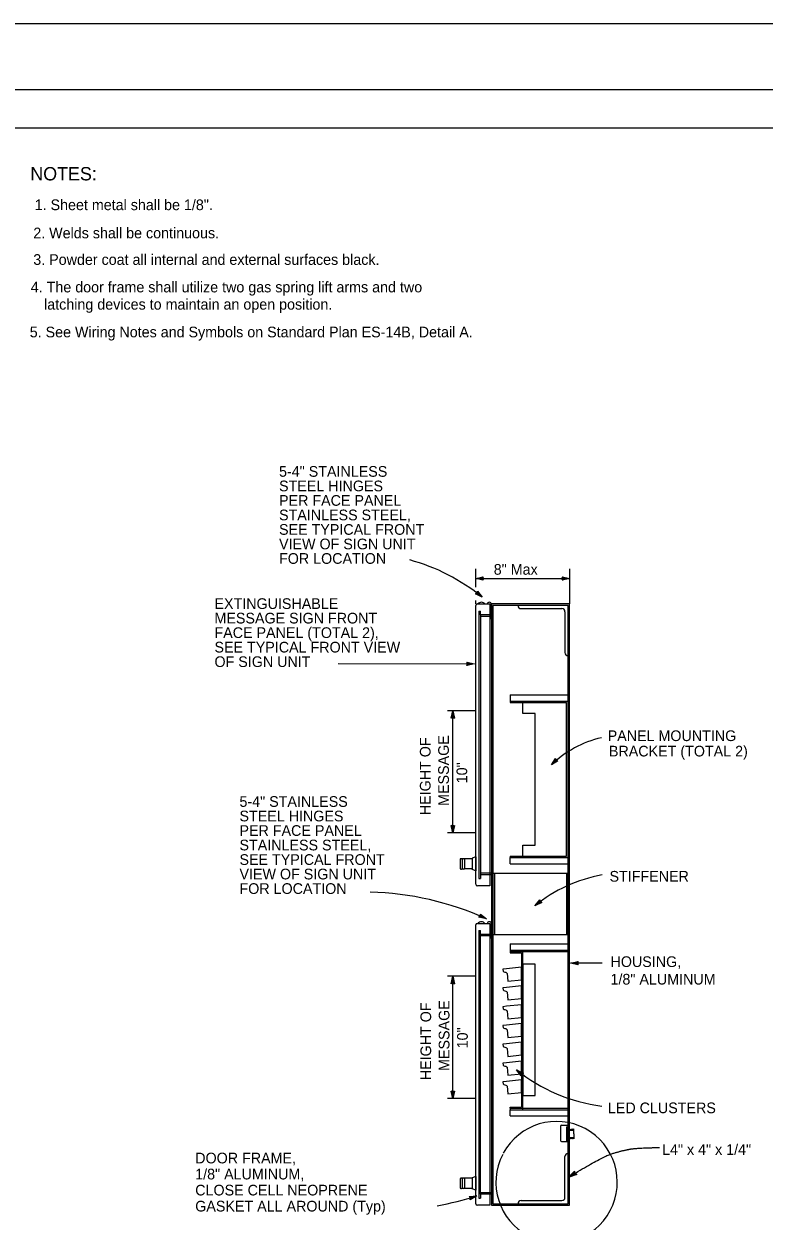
# Model space of a CAD drawing. Extents: x -894 to 866, y -472 to 714.
# Drawn here: x -22 to 463, y -70 to 714 of the extents above; entities that cross this region are included whole.
import ezdxf

# ---------------------------------------------------------------- set-up
doc = ezdxf.new("R2010")
doc.units = 0
for name, color, linetype in [('1 Control', 7, 'Continuous'), ('48 Elect Anno', 7, 'Continuous'), ('56 Stage 3 Anno', 7, 'Continuous'), ('57 Undefined', 7, 'Continuous'), ('60 Nongeo Data', 7, 'Continuous'), ('8 Spot Elev', 7, 'Continuous'), ('border_PLOTTING-ELEMENTS', 7, 'Continuous'), ('border_rw_22x34_Cut_Lines', 7, 'Continuous'), ('border_SHEET', 7, 'Continuous')]:
    doc.layers.add(name, color=color, linetype=linetype)

# ---------------------------------------------------------------- blocks, each defined once
blk = doc.blocks.new('A$C774')
at = {"layer": '1 Control'}
for p, q in [((-1.25, 0.362), (-1.25, -0.363)), ((-1.13, 0.413), (-1.2, 0.413)), ((-0.95, 0.413), (-1.13, 0.413)), ((-1.08, 0.362), (-1.08, -0.363)), ((-0.3, 0.4), (-0.917, 0.4)), ((-0.9, 0.362), (-0.9, -0.363)), ((-0.3, 0.45), (-0.3, -0.45)), ((-1.2, -0.413), (-1.13, -0.413)), ((-0.95, -0.413), (-1.13, -0.413)), ((-0.3, -0.4), (-0.917, -0.4))]:
    blk.add_line(p, q, dxfattribs=at)
for centre, start, end in [((-1.2, 0.362), 90, 180), ((-1.13, 0.362), 0, 90), ((-0.95, 0.362), 0, 90), ((-1.2, -0.363), 180, 270), ((-1.13, -0.363), 270, 0), ((-0.95, -0.363), 270, 0)]:
    blk.add_arc(centre, 0.05, start, end, dxfattribs=at)
at = {"layer": '8 Spot Elev'}
for p, q in [((0, 0.55), (-0.3, 0.45)), ((0, 0.55), (0, -0.55)), ((0, -0.55), (-0.3, -0.45))]:
    blk.add_line(p, q, dxfattribs=at)

msp = doc.modelspace()

# ---------------------------------------------------------------- linework, layer by layer
at = {"layer": '48 Elect Anno'}
for p, q in [((274.33, 344.86), (274.33, 356.93)), ((335.94, 333.84), (335.94, 356.93)), ((274.33, 350.46), (335.94, 350.46)), ((274.33, 350.46), (274.33, 350.46)), ((279.25, 351.55), (279.25, 351.55)), ((279.25, 349.36), (279.25, 349.36)), ((331.02, 351.56), (331.02, 351.56)), ((331.02, 349.37), (331.02, 349.37)), ((335.94, 350.46), (335.94, 350.46)), ((274.09, 340.5), (274.09, 340.5)), ((275.49, 342.18), (275.49, 342.18)), ((278.58, 338.19), (278.58, 338.19)), ((274.33, 333.84), (274.33, 336.12)), ((184.25, 294.8), (273.48, 294.7)), ((268.56, 295.8), (268.56, 295.8)), ((268.56, 293.61), (268.56, 293.61)), ((273.48, 294.7), (273.48, 294.7)), ((258.25, 259.01), (258.25, 259.01)), ((259.35, 263.93), (259.35, 263.93)), ((260.44, 259.01), (260.44, 259.01)), ((323.91, 228.39), (323.91, 228.39)), ((326.67, 232.61), (326.67, 232.61)), ((328.2, 231.04), (328.2, 231.04)), ((258.26, 188.82), (258.26, 188.82)), ((260.45, 188.82), (260.45, 188.82)), ((259.35, 183.9), (259.35, 183.9)), ((313.15, 136.18), (313.15, 136.18)), ((316.27, 140.14), (316.27, 140.14)), ((317.66, 138.45), (317.66, 138.45)), ((276.43, 128.84), (276.43, 128.84)), ((277.39, 130.81), (277.39, 130.81)), ((281.33, 127.67), (281.33, 127.67)), ((336.49, 98.71), (336.49, 98.71)), ((357.13, 98.71), (336.49, 98.71)), ((341.41, 99.8), (341.41, 99.8)), ((341.41, 97.61), (341.41, 97.61)), ((259.35, 90.03), (259.35, 90.03)), ((258.25, 85.1), (258.25, 85.1)), ((260.44, 85.1), (260.44, 85.1)), ((301.06, 28.91), (301.06, 28.91)), ((304.19, 24.96), (304.19, 24.96)), ((305.57, 26.67), (305.57, 26.67)), ((258.26, 14.91), (258.26, 14.91)), ((259.35, 9.99), (259.35, 9.99)), ((260.45, 14.91), (260.45, 14.91)), ((269.98, -54.14), (269.98, -54.14)), ((275.01, -53.72), (275.01, -53.72)), ((270.64, -56.23), (270.64, -56.23))]:
    msp.add_line(p, q, dxfattribs=at)
for points in [[(279.25, 349.36), (274.33, 350.46), (279.25, 351.55), (279.08, 351.26), (275.47, 350.46), (279.08, 349.65), (278.91, 349.94), (276.6, 350.46), (278.9, 350.97), (278.73, 350.68), (277.73, 350.45), (278.73, 350.23), (278.6, 350.46), (279.25, 351.55), (278.6, 350.46)], [(331.02, 351.56), (335.94, 350.46), (331.02, 349.37), (331.19, 349.66), (334.8, 350.45), (331.19, 351.26), (331.37, 350.97), (333.67, 350.46), (331.37, 349.95), (331.54, 350.24), (332.54, 350.46), (331.54, 350.68), (331.67, 350.46), (331.02, 349.37), (331.67, 350.46)], [(275.49, 342.18), (278.58, 338.19), (274.09, 340.5), (274.41, 340.61), (277.7, 338.92), (275.44, 341.85), (275.39, 341.51), (276.83, 339.64), (274.73, 340.72), (275.05, 340.83), (275.96, 340.37), (275.34, 341.18), (275.3, 340.92), (274.09, 340.5), (275.3, 340.92)], [(268.56, 295.8), (273.48, 294.7), (268.56, 293.61), (268.74, 293.9), (272.34, 294.7), (268.74, 295.51), (268.91, 295.22), (271.22, 294.7), (268.91, 294.19), (269.09, 294.48), (270.08, 294.7), (269.08, 294.93), (269.22, 294.7), (268.56, 293.61), (269.22, 294.7)], [(258.25, 259.01), (259.35, 263.93), (260.44, 259.01), (260.15, 259.19), (259.35, 262.79), (258.54, 259.19), (258.83, 259.36), (259.35, 261.67), (259.86, 259.36), (259.57, 259.54), (259.35, 260.54), (259.12, 259.53), (259.35, 259.67), (260.44, 259.01), (259.35, 259.67)], [(328.2, 231.04), (323.91, 228.39), (326.67, 232.61), (326.75, 232.28), (324.72, 229.19), (327.87, 231.13), (327.54, 231.22), (325.53, 229.97), (326.83, 231.95), (326.9, 231.62), (326.34, 230.76), (327.22, 231.3), (326.96, 231.37), (326.67, 232.61), (326.96, 231.37)], [(260.45, 188.82), (259.35, 183.9), (258.26, 188.82), (258.55, 188.65), (259.35, 185.04), (260.16, 188.65), (259.87, 188.47), (259.35, 186.17), (258.84, 188.47), (259.13, 188.3), (259.35, 187.3), (259.58, 188.3), (259.35, 188.17), (258.26, 188.82), (259.35, 188.17)], [(317.66, 138.45), (313.15, 136.18), (316.27, 140.14), (316.32, 139.8), (314.04, 136.9), (317.34, 138.56), (317.02, 138.68), (314.91, 137.61), (316.37, 139.47), (316.42, 139.13), (315.79, 138.33), (316.7, 138.79), (316.46, 138.88), (316.27, 140.14), (316.46, 138.88)], [(277.39, 130.81), (281.33, 127.67), (276.43, 128.84), (276.72, 129.03), (280.31, 128.16), (277.42, 130.47), (277.45, 130.13), (279.3, 128.66), (277, 129.21), (277.29, 129.4), (278.28, 129.16), (277.48, 129.8), (277.5, 129.53), (276.43, 128.84), (277.5, 129.53)], [(341.41, 97.61), (336.49, 98.71), (341.41, 99.8), (341.24, 99.51), (337.63, 98.71), (341.24, 97.9), (341.07, 98.19), (338.76, 98.71), (341.06, 99.22), (340.89, 98.93), (339.89, 98.71), (340.89, 98.48), (340.76, 98.71), (341.41, 99.8), (340.76, 98.71)], [(258.25, 85.1), (259.35, 90.03), (260.44, 85.1), (260.15, 85.28), (259.35, 88.88), (258.54, 85.28), (258.83, 85.45), (259.35, 87.76), (259.86, 85.45), (259.57, 85.63), (259.35, 86.63), (259.12, 85.63), (259.35, 85.76), (260.44, 85.1), (259.35, 85.76)], [(304.19, 24.96), (301.06, 28.91), (305.57, 26.67), (305.25, 26.55), (301.95, 28.2), (304.24, 25.3), (304.29, 25.63), (302.82, 27.49), (304.93, 26.43), (304.61, 26.32), (303.7, 26.77), (304.34, 25.97), (304.37, 26.23), (305.57, 26.67), (304.37, 26.23)], [(260.45, 14.91), (259.35, 9.99), (258.26, 14.91), (258.55, 14.74), (259.35, 11.13), (260.16, 14.74), (259.87, 14.56), (259.35, 12.26), (258.84, 14.56), (259.13, 14.39), (259.35, 13.39), (259.58, 14.39), (259.35, 14.26), (258.26, 14.91), (259.35, 14.26)], [(340.53, -39.8), (334.81, -41.75), (339.16, -37.55), (339.16, -37.96), (335.97, -41.03), (340.17, -39.61), (339.81, -39.42), (337.13, -40.33), (339.17, -38.37), (339.17, -38.78), (338.29, -39.63), (339.45, -39.23), (339.17, -39.08), (339.16, -37.55), (339.17, -39.08)], [(269.98, -54.14), (275.01, -53.72), (270.64, -56.23), (270.72, -55.9), (273.92, -54.06), (270.24, -54.37), (270.49, -54.59), (272.85, -54.39), (270.8, -55.57), (270.88, -55.24), (271.76, -54.73), (270.74, -54.82), (270.94, -54.99), (270.64, -56.23), (270.94, -54.99)]]:
    msp.add_lwpolyline(points, close=True, dxfattribs=at)
for centre, radius, start, end in [((197.95, 239.84), 127.17, 50.65512, 74.91603), ((372.16, 178.89), 69.13, 102.94481, 134.26777), ((374.19, 61.56), 96.4, 100.1421, 129.28128), ((200.11, -51.11), 196.36, 65.56475, 88.52983), ((370.91, 115.35), 111.13, 231.05526, 262.7955), ((209.43, 155.26), 219.02, 280.41822, 287.42117)]:
    msp.add_arc(centre, radius, start, end, dxfattribs=at)
msp.add_open_spline([(334.81, -41.75), (357.14, -28.09), (370.02, -24.14), (379.48, -22.31), (394.72, -22.04)], degree=2, dxfattribs=at)
at = {"layer": '56 Stage 3 Anno'}
for p, q in [((273.9, 263.93), (255.85, 263.93)), ((259.35, 183.9), (259.35, 263.93)), ((273.9, 183.9), (255.85, 183.9)), ((273.9, 90.03), (255.85, 90.03)), ((259.35, 9.99), (259.35, 90.03)), ((273.9, 9.99), (255.85, 9.99))]:
    msp.add_line(p, q, dxfattribs=at)
at = {"layer": '57 Undefined'}
msp.add_arc((327.34, -44.77), 39.78, 152.6953, 151.49475, dxfattribs=at)
at = {"layer": '60 Nongeo Data'}
for p, q in [((284.01, 332.33), (284.01, 326.75)), ((284.63, 323.88), (284.63, 333.51)), ((302.06, 332.82), (302.06, 332.76)), ((304.06, 330.76), (330.81, 330.76)), ((276.42, 329.12), (277.45, 329.12)), ((276.42, 329.12), (276.42, 154.01)), ((277.45, 326.66), (277.45, 329.12)), ((284.63, 326.66), (277.45, 326.66)), ((277.45, 326.66), (277.45, 156.47)), ((284.63, 325.64), (277.45, 325.64)), ((284.01, 326.75), (284.63, 326.75)), ((332.81, 328.76), (332.81, 302.01)), ((334.81, 300.01), (334.86, 300.01)), ((296.93, 274.38), (334.86, 274.38)), ((296.93, 274.38), (296.93, 270.27)), ((334.86, 163.65), (334.86, 274.38)), ((334.86, 274.38), (334.86, 163.65)), ((296.93, 270.27), (334.86, 270.27)), ((296.93, 270.27), (296.93, 269.25)), ((296.93, 269.25), (333.82, 269.25)), ((305.13, 262.07), (305.13, 269.25)), ((333.84, 168.77), (333.82, 269.25)), ((284.63, 264.12), (285.65, 264.12)), ((285.65, 264.12), (285.65, 173.9)), ((313.33, 262.07), (305.13, 262.07)), ((313.33, 175.95), (313.33, 262.07)), ((284.63, 173.9), (285.65, 173.9)), ((305.13, 168.77), (305.13, 175.95)), ((305.13, 175.95), (313.33, 175.95)), ((264.12, 166.62), (264.12, 160.67)), ((265.11, 167.03), (264.53, 167.03)), ((266.58, 167.03), (265.11, 167.03)), ((265.52, 166.62), (265.52, 160.67)), ((271.91, 166.93), (266.85, 166.93)), ((266.99, 166.62), (266.99, 160.67)), ((271.91, 167.34), (271.91, 159.96)), ((296.93, 168.77), (333.84, 168.77)), ((296.93, 168.77), (296.93, 167.75)), ((296.93, 167.75), (334.86, 167.75)), ((296.93, 163.65), (296.93, 167.75)), ((264.53, 160.26), (265.11, 160.26)), ((266.58, 160.26), (265.11, 160.26)), ((271.91, 160.37), (266.85, 160.37)), ((284.63, 157.5), (277.45, 157.5)), ((285.65, 157.5), (334.86, 157.5)), ((285.65, 157.5), (285.65, 117.51)), ((286.68, 157.5), (286.68, 117.51)), ((296.93, 163.65), (334.86, 163.65)), ((333.84, 157.5), (333.84, 117.51)), ((334.86, 157.5), (334.86, 117.51)), ((276.42, 154.01), (277.45, 154.01)), ((284.63, 156.47), (277.45, 156.47)), ((277.45, 156.47), (277.45, 154.01)), ((276.42, 119.97), (277.45, 119.97)), ((276.42, 119.97), (276.42, -55.14)), ((277.45, 117.51), (277.45, 119.97)), ((284.01, 123.18), (284.01, 117.59)), ((284.01, 117.59), (284.63, 117.59)), ((284.63, 114.73), (284.63, 124.36)), ((284.63, 117.51), (277.45, 117.51)), ((277.45, -52.68), (277.45, 117.51)), ((284.63, 116.48), (277.45, 116.48)), ((285.65, 117.51), (334.86, 117.51)), ((296.93, 111.36), (334.86, 111.36)), ((296.93, 111.36), (296.93, 107.26)), ((334.86, -0.4), (334.85, 111.36)), ((335.89, -0.4), (335.89, 111.36)), ((296.93, 107.26), (334.86, 107.26)), ((296.93, 107.26), (296.93, 106.23)), ((296.93, 106.23), (334.85, 106.23)), ((305.13, 106.23), (296.93, 106.23)), ((296.93, 106.23), (296.93, 105.49)), ((296.93, 105.49), (304.39, 105.49)), ((304.39, 105.49), (304.39, 4.44)), ((305.13, 98.03), (305.13, 106.23)), ((284.63, 100.08), (285.65, 100.08)), ((285.65, 100.08), (285.65, 9.86)), ((294.59, 94.99), (292.09, 94.73)), ((313.33, 98.03), (305.13, 98.03)), ((305.13, 98.03), (305.13, 11.91)), ((313.33, 11.91), (313.33, 98.03)), ((294.59, 82.69), (292.09, 82.43)), ((294.59, 70.39), (292.09, 70.12)), ((294.59, 58.09), (292.09, 57.82)), ((294.59, 45.78), (292.09, 45.52)), ((294.59, 33.48), (292.09, 33.22)), ((294.59, 21.18), (292.09, 20.91)), ((284.63, 9.86), (285.65, 9.86)), ((305.13, 2.68), (305.13, 11.91)), ((305.13, 11.91), (313.33, 11.91)), ((296.93, 3.71), (296.93, 4.44)), ((296.93, 4.44), (304.39, 4.44)), ((296.93, 3.71), (334.86, 3.71)), ((296.93, 3.71), (296.93, 2.68)), ((296.93, 2.68), (334.86, 2.68)), ((296.93, -1.42), (296.93, 2.68)), ((296.93, -1.42), (334.86, -1.42)), ((330.58, -7.49), (334.7, -7.49)), ((329.95, -8.12), (329.95, -17.49)), ((333.83, -8.62), (334.7, -8.62)), ((333.83, -8.62), (333.83, -13.12)), ((333.83, -11.37), (334.7, -11.37)), ((333.83, -13.12), (333.83, -17.62)), ((333.83, -14.87), (334.7, -14.87)), ((334.45, -10.74), (338.14, -10.74)), ((334.45, -15.49), (338.14, -15.49)), ((334.7, -9.87), (335.14, -9.87)), ((335.14, -10.04), (335.26, -10.24)), ((335.26, -10.24), (335.48, -9.87)), ((335.48, -9.87), (335.69, -10.24)), ((335.69, -10.24), (335.91, -9.87)), ((335.91, -9.87), (336.13, -10.24)), ((336.13, -10.24), (336.34, -9.87)), ((336.34, -9.87), (336.56, -10.24)), ((336.56, -10.24), (336.78, -9.87)), ((336.78, -9.87), (336.99, -10.24)), ((336.99, -10.24), (337.21, -9.87)), ((337.21, -9.87), (337.43, -10.24)), ((337.43, -10.24), (337.64, -9.87)), ((337.64, -9.87), (337.86, -10.24)), ((337.86, -10.24), (338.07, -9.87)), ((338.07, -9.87), (338.29, -10.24)), ((338.29, -10.24), (338.51, -9.87)), ((338.51, -9.87), (338.64, -10.1)), ((338.64, -13.12), (338.64, -10.1)), ((338.64, -13.12), (338.64, -16.37)), ((330.58, -18.12), (334.7, -18.12)), ((333.83, -17.62), (334.7, -17.62)), ((334.7, -16.37), (335.14, -16.37)), ((335.14, -16.37), (335.36, -15.99)), ((335.36, -15.99), (335.57, -16.37)), ((335.57, -16.37), (335.79, -15.99)), ((335.79, -15.99), (336.01, -16.37)), ((336.01, -16.37), (336.22, -15.99)), ((336.22, -15.99), (336.44, -16.37)), ((336.44, -16.37), (336.66, -15.99)), ((336.66, -15.99), (336.87, -16.37)), ((336.87, -16.37), (337.09, -15.99)), ((337.09, -15.99), (337.31, -16.37)), ((337.31, -16.37), (337.52, -15.99)), ((337.52, -15.99), (337.74, -16.37)), ((337.74, -16.37), (337.96, -15.99)), ((337.96, -15.99), (338.17, -16.37)), ((338.17, -16.37), (338.39, -15.99)), ((338.39, -15.99), (338.61, -16.37)), ((338.61, -16.37), (338.64, -16.37)), ((332.81, -54.78), (332.81, -28.03)), ((334.81, -26.03), (334.86, -26.03)), ((264.12, -42.53), (264.12, -48.48)), ((265.11, -42.12), (264.53, -42.12)), ((266.58, -42.12), (265.11, -42.12)), ((265.52, -42.53), (265.52, -48.48)), ((271.91, -42.23), (266.85, -42.23)), ((266.99, -42.53), (266.99, -48.48)), ((274.37, -41), (271.91, -41.82)), ((271.91, -41.82), (271.91, -49.2)), ((274.37, -41), (274.37, -50.02)), ((264.53, -48.89), (265.11, -48.89)), ((266.58, -48.89), (265.11, -48.89)), ((271.91, -48.79), (266.85, -48.79)), ((274.37, -50.02), (271.91, -49.2)), ((284.63, -51.66), (277.45, -51.66)), ((284.63, -52.68), (277.45, -52.68)), ((277.45, -52.68), (277.45, -55.14)), ((276.42, -55.14), (277.45, -55.14)), ((302.06, -58.84), (302.06, -58.78)), ((304.06, -56.78), (330.81, -56.78))]:
    msp.add_line(p, q, dxfattribs=at)
for points in [[(274.37, 150.32), (274.37, 332.82)], [(275.4, 333.84), (283.6, 333.84), (283.6, 149.29)], [(283.6, 149.29), (275.4, 149.29)], [(274.37, -58.84), (274.37, 123.66)], [(275.4, 124.69), (283.6, 124.69), (283.6, -59.86)], [(294.91, 91.98), (295.45, 86.84), (304.39, 87.78), (304.39, 96.02), (294.59, 94.99)], [(294.91, 79.68), (295.45, 74.53), (304.39, 75.47), (304.39, 83.72), (294.59, 82.69)], [(294.91, 67.37), (295.45, 62.23), (304.39, 63.17), (304.39, 71.42), (294.59, 70.39)], [(294.91, 55.07), (295.45, 49.93), (304.39, 50.87), (304.39, 59.12), (294.59, 58.09)], [(294.91, 42.77), (295.45, 37.62), (304.39, 38.56), (304.39, 46.81), (294.59, 45.78)], [(294.91, 30.46), (295.45, 25.32), (304.39, 26.26), (304.39, 34.51), (294.59, 33.48)], [(294.91, 18.16), (295.45, 13.02), (304.39, 13.96), (304.39, 22.21), (294.59, 21.18)], [(283.6, -59.86), (275.4, -59.86)]]:
    msp.add_lwpolyline(points, dxfattribs=at)
for points in [[(284.63, -59.86), (335.89, -59.86), (335.89, 333.84), (284.63, 333.84)], [(285.65, -58.84), (334.86, -58.84), (334.86, 332.82), (285.65, 332.82)]]:
    msp.add_lwpolyline(points, close=True, dxfattribs=at)
for centre, radius, start, end in [((275.4, 332.82), 1.03, 90, 180), ((278.06, 331.83), 3.08, 40.79339, 139.20661), ((283.19, 333.51), 1.44, 286.60155, 166.78702), ((304.06, 332.76), 2, 180, 270), ((330.81, 328.76), 2, 0, 90), ((334.81, 302.01), 2, 180, 270), ((264.53, 166.62), 0.41, 90, 180), ((265.11, 166.62), 0.41, 0, 90), ((266.58, 166.62), 0.41, 0, 90), ((264.53, 160.67), 0.41, 180, 270), ((265.11, 160.67), 0.41, 270, 0), ((266.58, 160.67), 0.41, 270, 0), ((275.4, 150.32), 1.03, 180, 270), ((278.06, 122.68), 3.08, 40.79339, 139.20661), ((283.19, 124.36), 1.44, 286.60155, 166.78702), ((275.4, 123.66), 1.03, 90, 180), ((330.58, -8.12), 0.625, 90, 180), ((334.45, -10.12), 0.625, 180, 270), ((334.45, -16.12), 0.625, 90, 180), ((338.14, -10.24), 0.5, 270, 0), ((338.14, -15.99), 0.5, 0, 90), ((330.58, -17.49), 0.625, 180, 270), ((334.81, -28.03), 2, 90, 180), ((264.53, -42.53), 0.41, 90, 180), ((265.11, -42.53), 0.41, 0, 90), ((266.58, -42.53), 0.41, 0, 90), ((264.53, -48.48), 0.41, 180, 270), ((265.11, -48.48), 0.41, 270, 0), ((266.58, -48.48), 0.41, 270, 0), ((330.81, -54.78), 2, 270, 0), ((275.4, -58.84), 1.03, 180, 270), ((304.06, -58.78), 2, 90, 180)]:
    msp.add_arc(centre, radius, start, end, dxfattribs=at)
for points in [[(292.09, 94.73), (292.1, 94.54), (292.14, 94), (292.6, 92.76), (294.16, 92.88), (294.74, 92.18), (294.91, 91.98)], [(292.09, 82.43), (292.1, 82.24), (292.14, 81.7), (292.6, 80.46), (294.16, 80.58), (294.74, 79.88), (294.91, 79.68)], [(292.09, 70.12), (292.1, 69.93), (292.14, 69.4), (292.6, 68.15), (294.16, 68.27), (294.74, 67.57), (294.91, 67.37)], [(292.09, 57.82), (292.1, 57.63), (292.14, 57.1), (292.6, 55.85), (294.16, 55.97), (294.74, 55.27), (294.91, 55.07)], [(292.09, 45.52), (292.1, 45.33), (292.14, 44.79), (292.6, 43.55), (294.16, 43.67), (294.74, 42.97), (294.91, 42.77)], [(292.09, 33.22), (292.1, 33.02), (292.14, 32.49), (292.6, 31.24), (294.16, 31.36), (294.74, 30.66), (294.91, 30.46)], [(292.09, 20.91), (292.1, 20.72), (292.14, 20.19), (292.6, 18.94), (294.16, 19.06), (294.74, 18.36), (294.91, 18.16)]]:
    msp.add_open_spline(points, degree=3, dxfattribs=at)
at = {"layer": 'border_PLOTTING-ELEMENTS'}
for points in [[(-894.04, -472.43), (865.96, -472.43), (865.96, 713.58), (-894.04, 713.58)], [(-864.04, 670.58), (835.96, 670.58), (835.96, -429.43), (-864.04, -429.43)]]:
    msp.add_lwpolyline(points, close=True, dxfattribs=at)
at = {"layer": 'border_rw_22x34_Cut_Lines'}
msp.add_lwpolyline([(-864.04, 670.58), (835.96, 670.58), (835.96, -429.43), (-864.04, -429.43)], close=True, dxfattribs=at)
at = {"layer": 'border_SHEET'}
msp.add_line((-814.04, 645.57), (810.96, 645.57), dxfattribs=at)

# ---------------------------------------------------------------- block references
at = {"layer": '1 Control', "xscale": 8.202099737532809, "yscale": 8.202099737532809}
msp.add_blockref('A$C774', (274.37, 163.65), dxfattribs=at)

# ---------------------------------------------------------------- texts
at = {"layer": '48 Elect Anno'}
for s, p in [('5-4" STAINLESS', (145.44, 417.1)), ('STEEL HINGES', (145.44, 407.6)), ('PER FACE PANEL', (145.44, 398.1)), ('STAINLESS STEEL,', (145.44, 388.6)), ('SEE TYPICAL FRONT', (145.44, 379.1)), ('VIEW OF SIGN UNIT', (145.44, 369.6)), ('FOR LOCATION', (145.44, 360.1)), ('8" Max', (286.15, 352.96)), ('EXTINGUISHABLE', (103.13, 330.54)), ('MESSAGE SIGN FRONT', (103.13, 321.04)), ('FACE PANEL (TOTAL 2),', (103.13, 311.54)), ('SEE TYPICAL FRONT VIEW', (103.13, 302.04)), ('OF SIGN UNIT', (103.13, 292.54)), ('PANEL MOUNTING', (360.8, 244.05)), ('BRACKET (TOTAL 2)', (361.62, 233.97)), ('5-4" STAINLESS', (119.52, 200.98)), ('STEEL HINGES', (119.52, 191.48)), ('PER FACE PANEL', (119.52, 181.98)), ('STAINLESS STEEL,', (119.52, 172.48)), ('SEE TYPICAL FRONT', (119.52, 162.98)), ('VIEW OF SIGN UNIT', (119.52, 153.48)), ('STIFFENER', (362.02, 152.02)), ('FOR LOCATION', (119.52, 143.98)), ('HOUSING,', (362.67, 96.13)), ('1/8" ALUMINUM', (362.67, 84.64)), ('LED CLUSTERS', (360.95, 0.41)), ('L4" x 4" x 1/4"', (396.45, -26.87)), ('DOOR FRAME, ', (90.52, -32.45)), ('1/8" ALUMINUM,', (90.52, -42.95)), ('CLOSE CELL NEOPRENE', (90.52, -53.45)), ('GASKET ALL AROUND (Typ)', (90.52, -63.95))]:
    msp.add_text(s, height=7, dxfattribs=at).set_placement(p)
at = {"layer": '57 Undefined'}
for s, height, p in [('NOTES:', 8.75, (-17.53, 611.12)), ('1. Sheet metal shall be 1/8".', 7, (-14.69, 591.66)), ('2. Welds shall be continuous.', 7, (-15.6, 573.21)), ('3. Powder coat all internal and external surfaces black.', 7, (-15.6, 555.83)), ('4. The door frame shall utilize two gas spring lift arms and two', 7, (-17.25, 537.82)), ('  latching devices to maintain an open position.', 7, (-13.73, 526.52)), ('5. See Wiring Notes and Symbols on Standard Plan ES-14B, Detail A.', 7, (-17.93, 508.38))]:
    msp.add_text(s, height=height, dxfattribs=at).set_placement(p)
for s, p in [('HEIGHT OF', (244.74, 195.5)), ('MESSAGE', (256.74, 201.6)), ('10"', (268.74, 216.39)), ('HEIGHT OF', (245.12, 21.97)), ('MESSAGE', (257.12, 28.07)), ('10"', (269.12, 42.86))]:
    msp.add_text(s, height=7, rotation=90, dxfattribs=at).set_placement(p)

doc.saveas('drawing.dxf')
